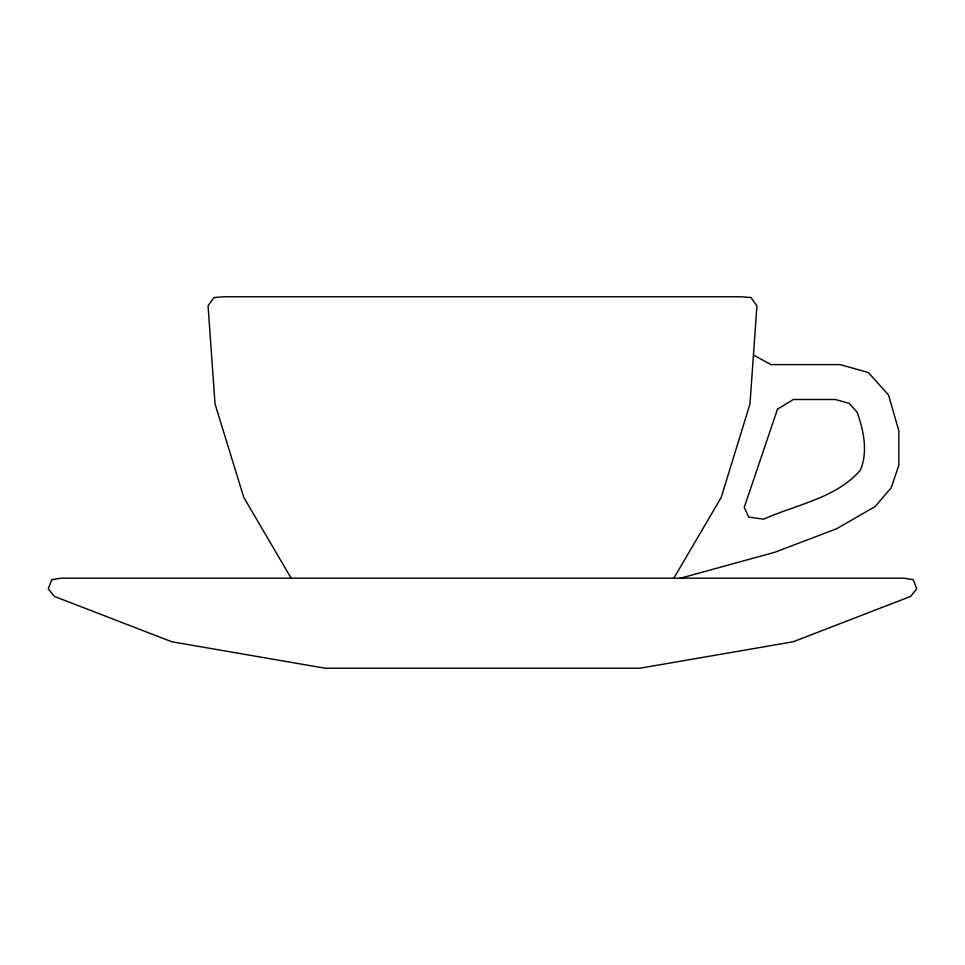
<?xml version="1.0" encoding="UTF-8"?>
<svg xmlns="http://www.w3.org/2000/svg" width="965" height="965" viewBox="0 0 965 965"><rect width="100%" height="100%" fill="white"/><g stroke="black" fill="none" stroke-linecap="round" stroke-linejoin="round"><path stroke-width="1.45" d="M673.86 578.144L721.217 497.409L749.974 403.949L756.934 305.821L751.047 297.558L741.385 296.774L223.615 296.774L213.953 297.558L208.066 305.821L215.026 403.949L243.783 497.409L291.141 578.144M679.734 578.397L774.509 552.366L836.667 528.748L875.074 506.601L891.226 487.747L898.813 465.347L898.813 430.764L888.536 394.975L868.379 372.55L840.213 364.613L771.059 364.613L753.436 355.06M777.488 409.196L744.22 507.457L748.756 517.083L763.665 519.17C795.655 504.731 836.595 498.109 860.346 470.172C868.235 451.608 863.554 430.643 857.222 412.32L849.188 403.382L835.388 399.498L793.375 399.498L777.488 409.196M51.772 579.676L48.25 588.807L54.39 596.418L171.818 641.773L325.169 668.226L639.831 668.226L793.182 641.773L910.61 596.418L916.75 588.807L913.228 579.676L903.554 578.168L61.446 578.168L51.772 579.676"/></g></svg>
